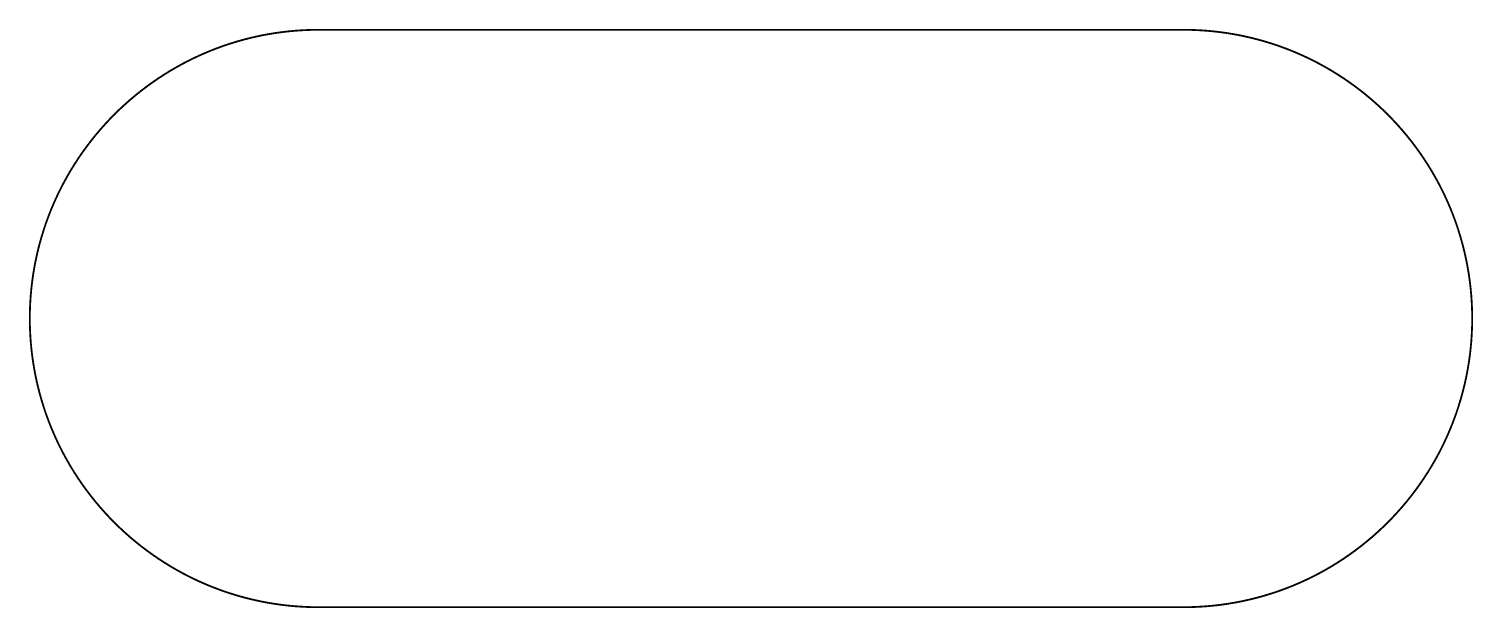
# Model space of a CAD drawing. Extents: x 0.05 to 7.93, y 0.05 to 3.21.
import ezdxf

# ---------------------------------------------------------------- set-up
doc = ezdxf.new("R2010")
doc.units = 0
doc.header["$LTSCALE"] = 0.166667
doc.layers.add('FOREGROUND', color=7, linetype='CONTINUOUS')

msp = doc.modelspace()

# ---------------------------------------------------------------- linework, layer by layer
at = {"layer": 'FOREGROUND', "linetype": 'CONTINUOUS', "const_width": 0.01}
msp.add_lwpolyline([(6.348333, 0.05), (6.390336, 0.050581), (6.432066, 0.052248), (6.473511, 0.054988), (6.514657, 0.058787), (6.55549, 0.063631), (6.595997, 0.069507), (6.636164, 0.076401), (6.675978, 0.0843), (6.715424, 0.093189), (6.75449, 0.103057), (6.793162, 0.113888), (6.831427, 0.12567), (6.86927, 0.138389), (6.906678, 0.152031), (6.943638, 0.166582), (6.980136, 0.18203), (7.016158, 0.19836), (7.051692, 0.215559), (7.086722, 0.233614), (7.121237, 0.252511), (7.155221, 0.272236), (7.188663, 0.292775), (7.221547, 0.314116), (7.253861, 0.336244), (7.285591, 0.359147), (7.316723, 0.382809), (7.347244, 0.407219), (7.37714, 0.432362), (7.406398, 0.458225), (7.435004, 0.484794), (7.462945, 0.512055), (7.490206, 0.539996), (7.516775, 0.568602), (7.542638, 0.59786), (7.567781, 0.627756), (7.592191, 0.658277), (7.615853, 0.689409), (7.638756, 0.721139), (7.660884, 0.753453), (7.682225, 0.786337), (7.702764, 0.819779), (7.722489, 0.853763), (7.741386, 0.888278), (7.759441, 0.923308), (7.77664, 0.958842), (7.79297, 0.994864), (7.808418, 1.031362), (7.822969, 1.068322), (7.836611, 1.10573), (7.84933, 1.143573), (7.861112, 1.181838), (7.871943, 1.22051), (7.881811, 1.259576), (7.8907, 1.299022), (7.898599, 1.338836), (7.905493, 1.379003), (7.911369, 1.41951), (7.916213, 1.460343), (7.920012, 1.501489), (7.922752, 1.542934), (7.924419, 1.584664), (7.925, 1.626667), (7.925, 1.626667), (7.924419, 1.668675), (7.922751, 1.71041), (7.920011, 1.751861), (7.916211, 1.793012), (7.911366, 1.83385), (7.905489, 1.874361), (7.898593, 1.914533), (7.890692, 1.954352), (7.8818, 1.993803), (7.87193, 2.032873), (7.861096, 2.071549), (7.849312, 2.109818), (7.83659, 2.147665), (7.822945, 2.185077), (7.80839, 2.22204), (7.792939, 2.258542), (7.776605, 2.294568), (7.759401, 2.330104), (7.741343, 2.365138), (7.722442, 2.399655), (7.702712, 2.433642), (7.682168, 2.467086), (7.660823, 2.499973), (7.63869, 2.532289), (7.615782, 2.56402), (7.592115, 2.595154), (7.5677, 2.625677), (7.542551, 2.655574), (7.516683, 2.684833), (7.490109, 2.71344), (7.462842, 2.741381), (7.434895, 2.768643), (7.406284, 2.795213), (7.37702, 2.821075), (7.347118, 2.846218), (7.31659, 2.870627), (7.285452, 2.894289), (7.253716, 2.917191), (7.221396, 2.939318), (7.188505, 2.960657), (7.155058, 2.981195), (7.121067, 3.000918), (7.086546, 3.019813), (7.051509, 3.037865), (7.015969, 3.055062), (6.979941, 3.071389), (6.943436, 3.086834), (6.90647, 3.101382), (6.869056, 3.11502), (6.831206, 3.127735), (6.792936, 3.139512), (6.754257, 3.150339), (6.715185, 3.160201), (6.675732, 3.169086), (6.635913, 3.176979), (6.59574, 3.183868), (6.555227, 3.189738), (6.514388, 3.194575), (6.473236, 3.198367), (6.431785, 3.2011), (6.390049, 3.20276), (6.348041, 3.203333), (1.626374, 3.203333), (1.584378, 3.202745), (1.542653, 3.20107), (1.501214, 3.198323), (1.460074, 3.194518), (1.419246, 3.189668), (1.378746, 3.183786), (1.338585, 3.176886), (1.298777, 3.168981), (1.259337, 3.160086), (1.220277, 3.150214), (1.181611, 3.139378), (1.143353, 3.127592), (1.105516, 3.114869), (1.068114, 3.101224), (1.031161, 3.086669), (0.994669, 3.071218), (0.958653, 3.054885), (0.923126, 3.037683), (0.888101, 3.019626), (0.853593, 3.000727), (0.819615, 2.981), (0.78618, 2.960459), (0.753302, 2.939117), (0.720994, 2.916987), (0.68927, 2.894084), (0.658144, 2.870421), (0.627629, 2.846011), (0.597739, 2.820867), (0.568487, 2.795005), (0.539887, 2.768436), (0.511952, 2.741175), (0.484696, 2.713235), (0.458133, 2.68463), (0.432275, 2.655373), (0.407138, 2.625478), (0.382733, 2.594959), (0.359076, 2.563828), (0.336178, 2.5321), (0.314055, 2.499788), (0.292719, 2.466906), (0.272184, 2.433467), (0.252463, 2.399485), (0.233571, 2.364974), (0.21552, 2.329946), (0.198325, 2.294416), (0.181998, 2.258397), (0.166554, 2.221902), (0.152006, 2.184946), (0.138367, 2.147542), (0.125652, 2.109702), (0.113873, 2.071442), (0.103044, 2.032774), (0.093179, 1.993713), (0.084291, 1.95427), (0.076394, 1.914462), (0.069502, 1.874299), (0.063627, 1.833797), (0.058785, 1.792969), (0.054987, 1.751829), (0.052248, 1.710389), (0.050581, 1.668664), (0.05, 1.626667), (0.05, 1.626667), (0.050581, 1.584664), (0.052248, 1.542934), (0.054988, 1.501489), (0.058787, 1.460343), (0.063631, 1.41951), (0.069507, 1.379003), (0.076401, 1.338836), (0.0843, 1.299022), (0.093189, 1.259576), (0.103057, 1.22051), (0.113888, 1.181838), (0.12567, 1.143573), (0.138389, 1.10573), (0.152031, 1.068322), (0.166582, 1.031362), (0.18203, 0.994864), (0.19836, 0.958842), (0.215559, 0.923308), (0.233614, 0.888278), (0.252511, 0.853763), (0.272236, 0.819779), (0.292775, 0.786337), (0.314116, 0.753453), (0.336244, 0.721139), (0.359147, 0.689409), (0.382809, 0.658277), (0.407219, 0.627756), (0.432362, 0.59786), (0.458225, 0.568602), (0.484794, 0.539996), (0.512055, 0.512055), (0.539996, 0.484794), (0.568602, 0.458225), (0.59786, 0.432362), (0.627756, 0.407219), (0.658277, 0.382809), (0.689409, 0.359147), (0.721139, 0.336244), (0.753453, 0.314116), (0.786337, 0.292775), (0.819779, 0.272236), (0.853763, 0.252511), (0.888278, 0.233614), (0.923308, 0.215559), (0.958842, 0.19836), (0.994864, 0.18203), (1.031362, 0.166582), (1.068322, 0.152031), (1.10573, 0.138389), (1.143573, 0.12567), (1.181838, 0.113888), (1.22051, 0.103057), (1.259576, 0.093189), (1.299022, 0.0843), (1.338836, 0.076401), (1.379003, 0.069507), (1.41951, 0.063631), (1.460343, 0.058787), (1.501489, 0.054988), (1.542934, 0.052248), (1.584664, 0.050581), (1.626667, 0.05)], close=True, dxfattribs=at)

doc.saveas('drawing.dxf')
